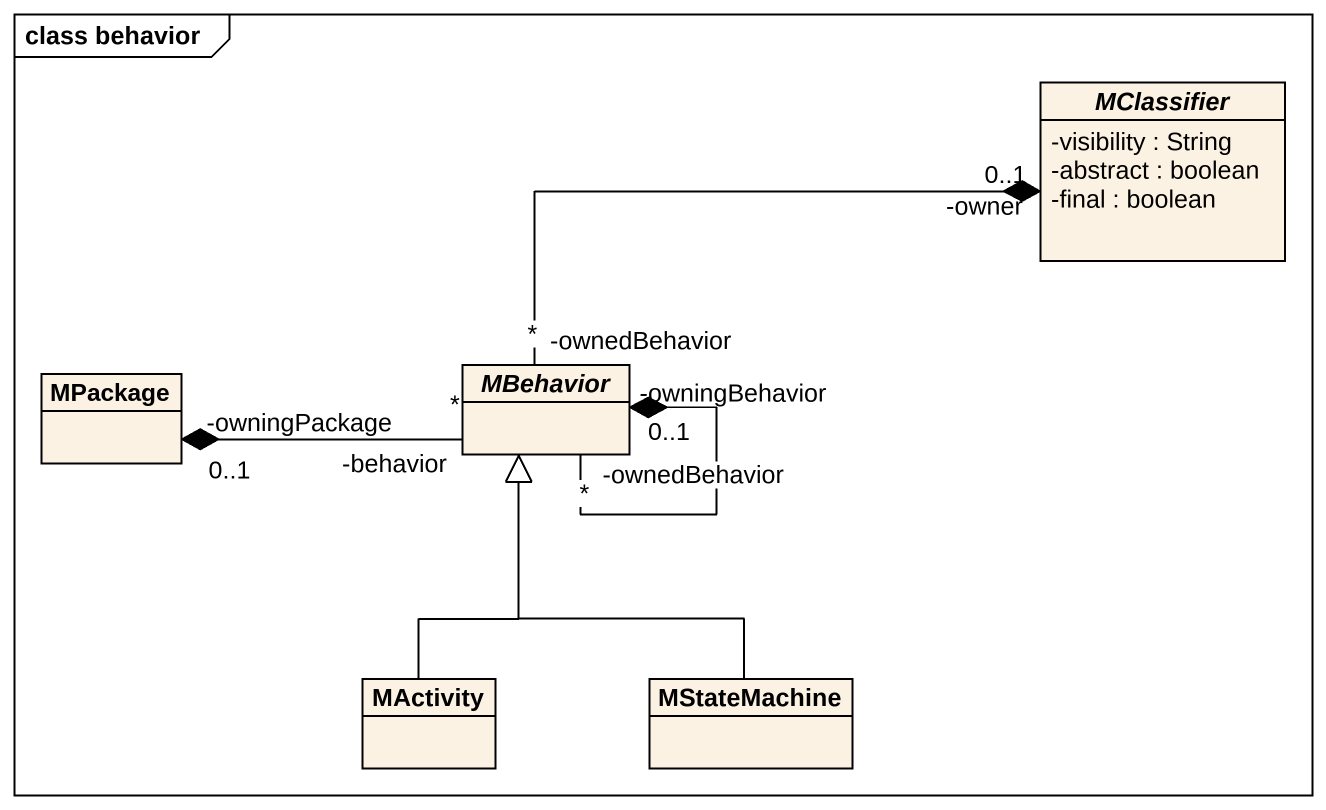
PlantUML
@startuml
mainframe class behavior
hide circle
hide empty members
skinparam classAttributeIconSize 0
abstract class MClassifier {
  -visibility : String
  -abstract : boolean
  -final : boolean
}
class MPackage
abstract class MBehavior
class MActivity
class MStateMachine
MPackage "-owningPackage\n0..1" *-right- "-behavior\n*" MBehavior
MBehavior "-ownedBehavior\n*" -right-* "-owner\n0..1" MClassifier
MBehavior "-ownedBehavior\n*" --* "-owningBehavior\n0..1" MBehavior
MActivity -up-|> MBehavior
MStateMachine -up-|> MBehavior
@enduml
